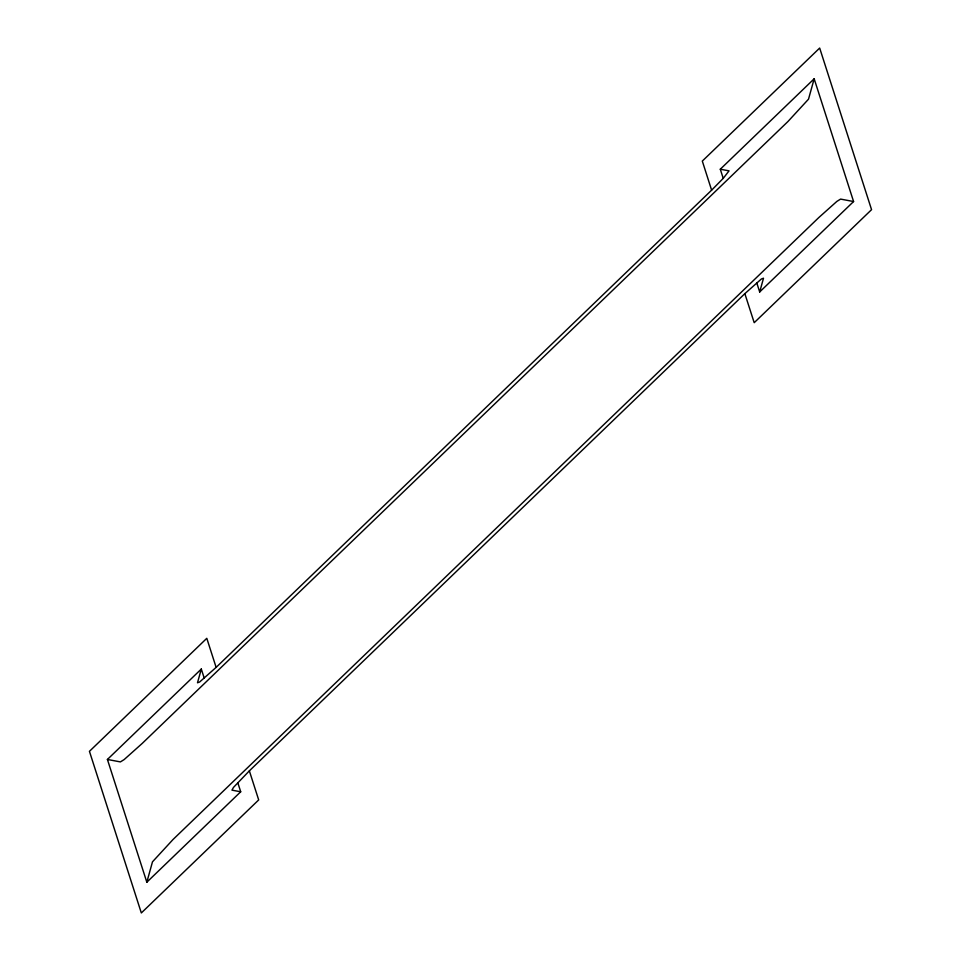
<?xml version="1.0" encoding="UTF-8"?>
<svg xmlns="http://www.w3.org/2000/svg" width="961" height="961" viewBox="0 0 961 961"><rect width="100%" height="100%" fill="white"/><g stroke="black" fill="none" stroke-linecap="round" stroke-linejoin="round"><path stroke-width="1.44" d="M204.237 678.19L201.305 669.048L197.486 682.803L199.636 681.998L216.129 667.378L711.62 190.17L723.225 178.362L729.051 170.854L720.294 169.22L723.225 178.362M201.305 669.048L107.416 759.466L146.829 882.21L152.487 861.825L173.064 839.47L818.772 217.582L836.863 201.414L840.599 199.095L853.584 201.534L814.171 78.79L720.294 169.22M814.171 78.79L808.513 99.175L787.936 121.53L142.228 743.418L124.137 759.586L120.401 761.905L107.416 759.466M756.763 282.81L759.695 291.952L763.514 278.197L761.364 279.002L744.847 293.646L249.355 770.854L233.487 787.407L231.949 790.146L240.706 791.78L237.775 782.638M146.829 882.21L240.706 791.78M759.695 291.952L853.584 201.534M744.847 293.646L754.205 322.692L871.555 209.666L819.673 48.05L702.311 161.076L711.62 190.17M216.129 667.378L206.795 638.308L89.445 751.334L141.327 912.95L258.689 799.924L249.355 770.854"/></g></svg>
